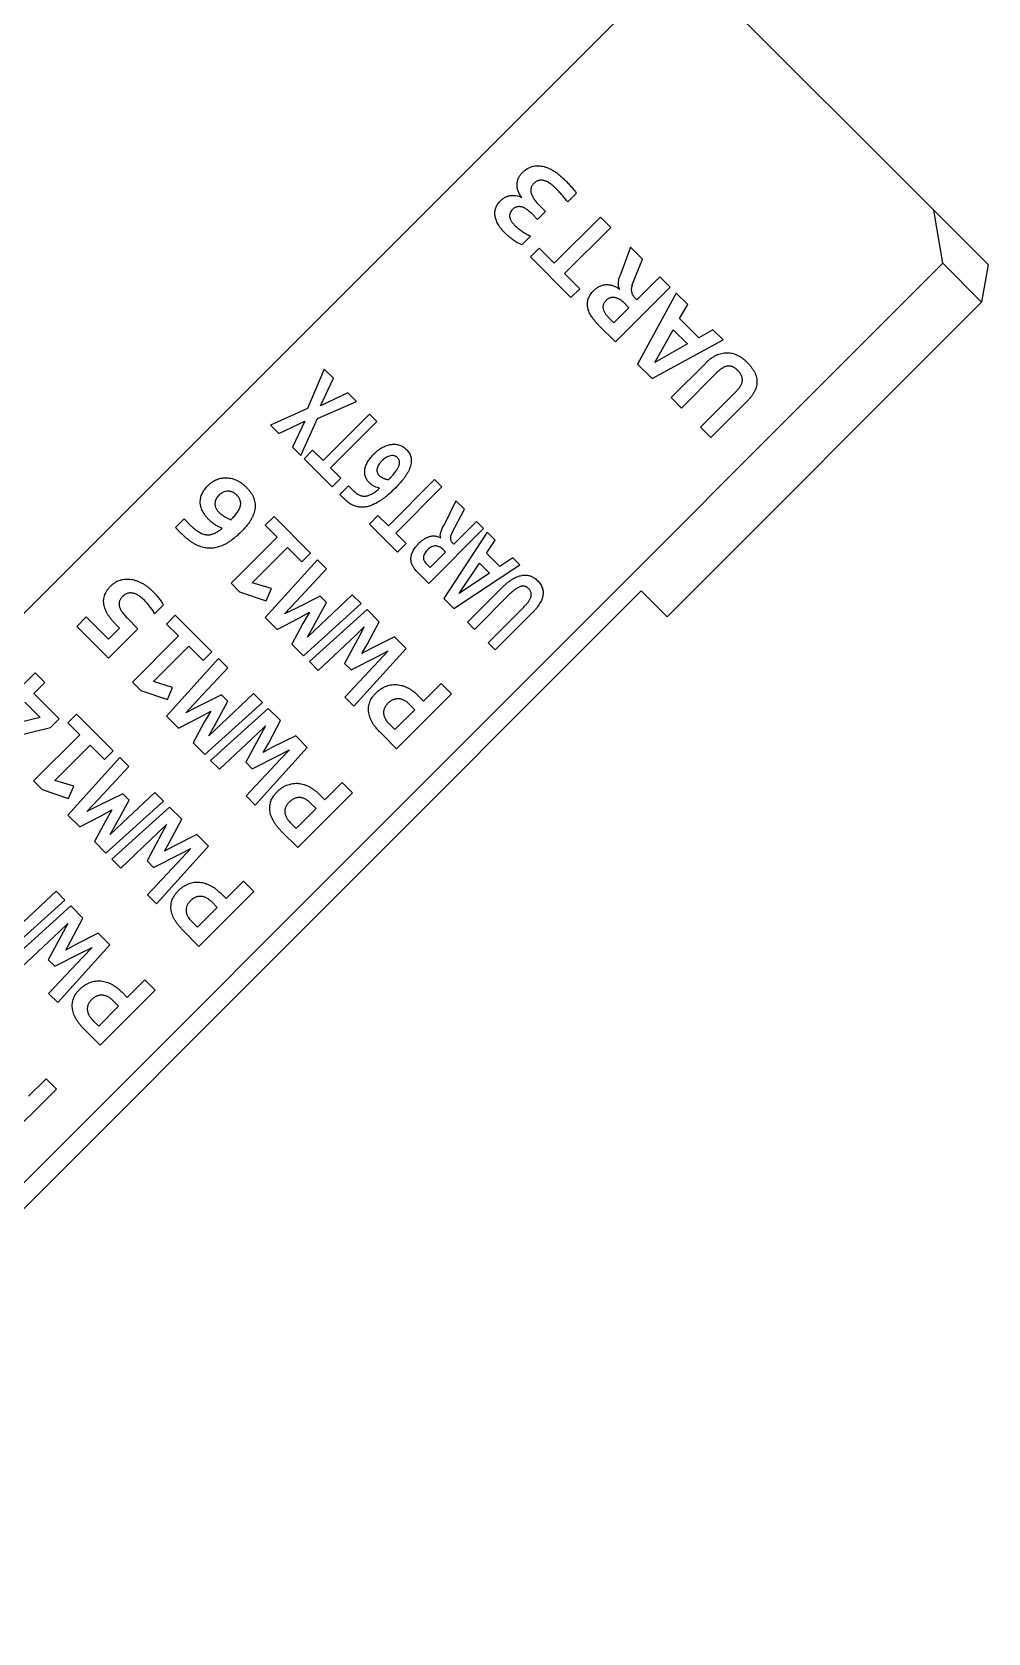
# Model space of a CAD drawing. Header units: millimetres. Extents: x 15 to 415, y 5 to 292.
# Drawn here: x 348.29 to 366.77, y 184.48 to 215.42 of the extents above; entities that cross this region are included whole.
import ezdxf

# ---------------------------------------------------------------- set-up
doc = ezdxf.new("R2010")
doc.units = ezdxf.units.MM

msp = doc.modelspace()

# ---------------------------------------------------------------- linework, layer by layer
at = {"color": 7, "linetype": 'Continuous', "lineweight": 25}
for p, q in [((330.135, 186.182), (360.4, 216.446)), ((361.424, 216.27), (365.724, 211.97)), ((358.649, 212.132), (358.818, 212.301)), ((358.065, 211.793), (358.219, 211.947)), ((358.219, 211.947), (358.099, 212.067)), ((365.9, 210.946), (365.724, 211.97)), ((365.724, 211.97), (366.774, 210.92)), ((357.953, 211.906), (358.065, 211.793)), ((359.28, 211.84), (358.388, 210.948)), ((358.588, 210.748), (359.479, 211.64)), ((359.479, 211.64), (359.28, 211.84)), ((357.758, 211.302), (357.927, 211.471)), ((358.096, 211.24), (357.927, 211.071)), ((357.927, 211.071), (358.711, 210.287)), ((358.388, 210.948), (358.096, 211.24)), ((359.86, 211.259), (359.667, 210.73)), ((360.094, 211.025), (359.86, 211.259)), ((359.896, 210.531), (360.094, 211.025)), ((365.9, 210.946), (335.635, 180.682)), ((358.88, 210.456), (358.588, 210.748)), ((366.65, 210.196), (365.9, 210.946)), ((366.774, 210.92), (366.65, 210.196)), ((358.711, 210.287), (358.88, 210.456)), ((359.572, 209.426), (360.632, 210.487)), ((360.432, 210.687), (359.987, 210.241)), ((360.632, 210.487), (360.432, 210.687)), ((359.833, 210.087), (359.541, 209.795)), ((359.75, 210.17), (359.833, 210.087)), ((359.987, 210.241), (359.948, 210.28)), ((360.748, 210.372), (360, 208.997)), ((360.568, 204.115), (366.65, 210.196)), ((360.968, 210.151), (360.748, 210.372)), ((360.812, 209.877), (360.968, 210.151)), ((359.541, 209.795), (359.451, 209.885)), ((361.181, 209.508), (360.812, 209.877)), ((359.257, 209.741), (359.572, 209.426)), ((360.279, 208.719), (361.655, 209.465)), ((360.33, 209.032), (360.689, 209.662)), ((360.689, 209.662), (360.964, 209.387)), ((361.457, 209.662), (361.181, 209.508)), ((361.655, 209.465), (361.457, 209.662)), ((360.964, 209.387), (360.33, 209.032)), ((353.941, 208.902), (353.617, 208.138)), ((354.117, 208.725), (353.941, 208.902)), ((360, 208.997), (360.279, 208.719)), ((361.316, 209.018), (360.648, 208.35)), ((353.869, 208.193), (354.117, 208.725)), ((360.847, 208.15), (361.525, 208.828)), ((353.81, 207.945), (354.566, 208.276)), ((354.399, 208.444), (353.869, 208.193)), ((354.566, 208.276), (354.399, 208.444)), ((360.648, 208.35), (360.847, 208.15)), ((361.902, 208.467), (361.216, 207.781)), ((361.416, 207.582), (362.118, 208.283)), ((353.617, 208.138), (352.903, 207.818)), ((353.491, 207.23), (353.81, 207.945)), ((354.813, 208.029), (353.919, 207.135)), ((354.955, 207.887), (354.813, 208.029)), ((352.903, 207.818), (353.066, 207.655)), ((353.066, 207.655), (353.564, 207.895)), ((353.564, 207.895), (353.328, 207.393)), ((354.061, 206.993), (354.955, 207.887)), ((361.216, 207.781), (361.416, 207.582)), ((353.328, 207.393), (353.491, 207.23)), ((353.717, 207.337), (353.551, 207.17)), ((353.919, 207.135), (353.717, 207.337)), ((353.551, 207.17), (354.096, 206.625)), ((354.263, 206.791), (354.061, 206.993)), ((354.096, 206.625), (354.263, 206.791)), ((356.075, 206.767), (355.181, 205.873)), ((356.217, 206.625), (356.075, 206.767)), ((354.41, 206.647), (354.242, 206.479)), ((354.242, 206.479), (354.326, 206.395)), ((354.508, 206.549), (354.41, 206.647)), ((355.012, 206.6), (354.991, 206.582)), ((355.323, 205.731), (356.217, 206.625)), ((352.971, 206.053), (352.802, 205.884)), ((353.678, 205.346), (352.971, 206.053)), ((354.979, 206.075), (354.813, 205.908)), ((355.181, 205.873), (354.979, 206.075)), ((356.487, 206.355), (356.25, 205.882)), ((356.413, 205.747), (356.65, 206.192)), ((356.65, 206.192), (356.487, 206.355)), ((351.234, 206.007), (351.064, 205.838)), ((351.064, 205.838), (351.184, 205.718)), ((351.371, 205.869), (351.234, 206.007)), ((351.966, 205.828), (351.945, 205.811)), ((352.802, 205.884), (353.032, 205.654)), ((354.813, 205.908), (355.358, 205.363)), ((355.961, 204.76), (357.022, 205.82)), ((357.093, 205.749), (356.25, 204.471)), ((356.883, 205.959), (356.444, 205.52)), ((357.022, 205.82), (356.883, 205.959)), ((357.246, 205.596), (357.093, 205.749)), ((353.032, 205.654), (352.141, 204.762)), ((352.549, 204.771), (353.232, 205.454)), ((353.232, 205.454), (353.509, 205.177)), ((355.525, 205.529), (355.323, 205.731)), ((355.358, 205.363), (355.525, 205.529)), ((356.444, 205.52), (356.418, 205.547)), ((357.078, 205.346), (357.246, 205.596)), ((353.808, 205.216), (352.802, 204.101)), ((353.509, 205.177), (353.678, 205.346)), ((353.984, 205.04), (353.808, 205.216)), ((355.989, 205.065), (355.928, 205.126)), ((356.288, 205.364), (355.989, 205.065)), ((356.232, 205.421), (356.288, 205.364)), ((356.548, 204.563), (356.945, 205.152)), ((356.945, 205.152), (357.138, 204.959)), ((357.334, 205.089), (357.078, 205.346)), ((357.586, 205.257), (357.334, 205.089)), ((357.723, 205.119), (357.586, 205.257)), ((353.403, 204.418), (353.984, 205.04)), ((355.746, 204.975), (355.961, 204.76)), ((356.444, 204.276), (357.723, 205.119)), ((357.138, 204.959), (356.548, 204.563)), ((360.068, 204.615), (341.966, 186.513)), ((352.141, 204.762), (352.304, 204.599)), ((352.304, 204.599), (352.817, 204.424)), ((352.919, 204.659), (352.549, 204.771)), ((352.817, 204.424), (352.919, 204.659)), ((353.862, 204.516), (353.376, 204.271)), ((354.484, 204.539), (353.859, 203.953)), ((353.987, 204.391), (353.862, 204.516)), ((354.654, 204.37), (354.484, 204.539)), ((357.381, 204.681), (356.71, 204.011)), ((356.849, 203.872), (357.532, 204.556)), ((360.068, 204.615), (360.568, 204.115)), ((350.662, 204.175), (350.831, 204.344)), ((353.171, 204.171), (353.403, 204.418)), ((353.376, 204.271), (353.171, 204.171)), ((353.447, 204.086), (353.656, 204.202)), ((353.656, 204.202), (353.528, 203.986)), ((353.539, 203.363), (354.654, 204.37)), ((354.769, 204.255), (353.655, 203.248)), ((353.727, 203.921), (353.987, 204.391)), ((355.004, 204.02), (354.769, 204.255)), ((356.25, 204.471), (356.444, 204.276)), ((357.799, 204.304), (357.108, 203.613)), ((349.34, 204.113), (349.155, 203.929)), ((349.155, 203.929), (349.77, 203.314)), ((349.77, 203.683), (349.34, 204.113)), ((349.985, 203.898), (349.77, 203.683)), ((349.908, 203.975), (349.985, 203.898)), ((350.339, 203.883), (350.13, 204.092)), ((351.061, 204.144), (350.892, 203.975)), ((350.892, 203.975), (351.123, 203.744)), ((351.769, 203.437), (351.061, 204.144)), ((352.802, 204.101), (353.031, 203.872)), ((353.031, 203.872), (353.447, 204.086)), ((353.528, 203.986), (353.314, 203.588)), ((353.859, 203.953), (353.618, 203.724)), ((353.618, 203.724), (353.727, 203.921)), ((354.544, 203.756), (354.712, 203.919)), ((354.712, 203.919), (354.622, 203.749)), ((354.77, 203.578), (355.004, 204.02)), ((356.71, 204.011), (356.849, 203.872)), ((357.247, 203.474), (357.95, 204.178)), ((349.77, 203.314), (350.339, 203.883)), ((351.123, 203.744), (350.231, 202.853)), ((353.314, 203.588), (353.539, 203.363)), ((353.824, 203.079), (354.544, 203.756)), ((354.622, 203.749), (354.333, 203.215)), ((354.67, 203.403), (354.77, 203.578)), ((355.298, 203.726), (354.851, 203.504)), ((355.522, 203.502), (355.298, 203.726)), ((357.108, 203.613), (357.247, 203.474)), ((350.64, 202.862), (351.323, 203.545)), ((351.899, 203.306), (350.892, 202.192)), ((351.323, 203.545), (351.599, 203.268)), ((351.599, 203.268), (351.769, 203.437)), ((352.075, 203.13), (351.899, 203.306)), ((354.459, 203.089), (354.968, 203.347)), ((354.515, 202.387), (355.522, 203.502)), ((354.851, 203.504), (354.67, 203.403)), ((354.968, 203.347), (355.179, 203.455)), ((355.179, 203.455), (354.999, 203.264)), ((348.353, 203.034), (348.138, 202.819)), ((348.54, 202.847), (348.353, 203.034)), ((351.494, 202.509), (352.075, 203.13)), ((353.655, 203.248), (353.824, 203.079)), ((354.333, 203.215), (354.459, 203.089)), ((354.999, 203.264), (354.339, 202.563)), ((348.325, 202.632), (348.54, 202.847)), ((350.231, 202.853), (350.395, 202.69)), ((350.395, 202.69), (350.908, 202.515)), ((351.01, 202.75), (350.64, 202.862)), ((350.908, 202.515), (351.01, 202.75)), ((356.199, 202.825), (355.861, 202.487)), ((356.399, 202.625), (356.199, 202.825)), ((348.153, 202.465), (348.451, 202.167)), ((348.814, 202.143), (348.325, 202.632)), ((351.262, 202.262), (351.494, 202.509)), ((351.467, 202.362), (351.262, 202.262)), ((351.953, 202.607), (351.467, 202.362)), ((351.63, 201.454), (352.745, 202.461)), ((352.86, 202.346), (351.745, 201.339)), ((351.818, 202.011), (352.078, 202.482)), ((352.575, 202.63), (351.95, 202.043)), ((352.078, 202.482), (351.953, 202.607)), ((352.745, 202.461), (352.575, 202.63)), ((353.094, 202.111), (352.86, 202.346)), ((354.339, 202.563), (354.515, 202.387)), ((355.338, 201.565), (356.399, 202.625)), ((355.581, 202.428), (355.691, 202.318)), ((355.861, 202.487), (355.758, 202.589)), ((348.451, 202.167), (347.668, 201.981)), ((348.65, 201.978), (348.814, 202.143)), ((349.152, 202.235), (348.983, 202.066)), ((348.983, 202.066), (349.214, 201.835)), ((349.859, 201.528), (349.152, 202.235)), ((350.892, 202.192), (351.122, 201.962)), ((351.122, 201.962), (351.538, 202.177)), ((351.618, 202.077), (351.405, 201.679)), ((351.538, 202.177), (351.747, 202.293)), ((351.747, 202.293), (351.618, 202.077)), ((351.95, 202.043), (351.709, 201.815)), ((352.861, 201.669), (353.094, 202.111)), ((355.307, 201.934), (355.203, 202.037)), ((355.691, 202.318), (355.307, 201.934)), ((347.559, 201.707), (348.65, 201.978)), ((349.214, 201.835), (348.322, 200.944)), ((351.709, 201.815), (351.818, 202.011)), ((351.915, 201.169), (352.635, 201.847)), ((352.713, 201.84), (352.424, 201.306)), ((352.635, 201.847), (352.803, 202.01)), ((352.803, 202.01), (352.713, 201.84)), ((353.389, 201.817), (352.942, 201.595)), ((353.613, 201.592), (353.389, 201.817)), ((355.026, 201.876), (355.338, 201.565)), ((348.731, 200.953), (349.414, 201.635)), ((349.414, 201.635), (349.69, 201.359)), ((349.69, 201.359), (349.859, 201.528)), ((351.405, 201.679), (351.63, 201.454)), ((352.55, 201.18), (353.059, 201.437)), ((352.606, 200.478), (353.613, 201.592)), ((352.761, 201.493), (352.861, 201.669)), ((352.942, 201.595), (352.761, 201.493)), ((353.059, 201.437), (353.27, 201.546)), ((353.27, 201.546), (353.09, 201.355)), ((349.99, 201.397), (348.983, 200.283)), ((349.585, 200.6), (350.166, 201.221)), ((350.166, 201.221), (349.99, 201.397)), ((351.745, 201.339), (351.915, 201.169)), ((352.424, 201.306), (352.55, 201.18)), ((353.09, 201.355), (352.43, 200.654)), ((348.322, 200.944), (348.485, 200.78)), ((349.101, 200.841), (348.731, 200.953)), ((348.999, 200.605), (349.101, 200.841)), ((354.29, 200.916), (353.951, 200.578)), ((354.489, 200.716), (354.29, 200.916)), ((348.485, 200.78), (348.999, 200.605)), ((349.353, 200.352), (349.585, 200.6)), ((350.044, 200.697), (349.558, 200.453)), ((349.721, 199.545), (350.835, 200.552)), ((349.909, 200.102), (350.169, 200.573)), ((350.666, 200.721), (350.041, 200.134)), ((350.169, 200.573), (350.044, 200.697)), ((350.835, 200.552), (350.666, 200.721)), ((352.43, 200.654), (352.606, 200.478)), ((353.429, 199.655), (354.489, 200.716)), ((353.672, 200.519), (353.782, 200.409)), ((353.951, 200.578), (353.849, 200.68)), ((348.983, 200.283), (349.213, 200.053)), ((349.213, 200.053), (349.629, 200.268)), ((349.558, 200.453), (349.353, 200.352)), ((349.629, 200.268), (349.837, 200.384)), ((349.837, 200.384), (349.709, 200.168)), ((350.951, 200.436), (349.836, 199.43)), ((351.185, 200.202), (350.951, 200.436)), ((350.951, 199.76), (351.185, 200.202)), ((353.782, 200.409), (353.398, 200.024)), ((349.709, 200.168), (349.496, 199.77)), ((350.041, 200.134), (349.8, 199.905)), ((349.8, 199.905), (349.909, 200.102)), ((350.006, 199.26), (350.726, 199.938)), ((350.804, 199.931), (350.515, 199.397)), ((350.726, 199.938), (350.894, 200.1)), ((350.894, 200.1), (350.804, 199.931)), ((351.479, 199.908), (351.033, 199.685)), ((351.704, 199.683), (351.479, 199.908)), ((353.117, 199.967), (353.429, 199.655)), ((353.398, 200.024), (353.294, 200.128)), ((349.496, 199.77), (349.721, 199.545)), ((350.697, 198.569), (351.704, 199.683)), ((350.852, 199.584), (350.951, 199.76)), ((351.033, 199.685), (350.852, 199.584)), ((351.149, 199.528), (351.361, 199.637)), ((351.361, 199.637), (351.18, 199.445)), ((349.836, 199.43), (350.006, 199.26)), ((350.515, 199.397), (350.64, 199.271)), ((351.18, 199.445), (350.521, 198.745)), ((350.64, 199.271), (351.149, 199.528)), ((352.38, 199.007), (352.042, 198.669)), ((352.58, 198.807), (352.38, 199.007)), ((347.812, 197.636), (348.926, 198.642)), ((348.757, 198.812), (348.132, 198.225)), ((348.926, 198.642), (348.757, 198.812)), ((350.521, 198.745), (350.697, 198.569)), ((351.519, 197.746), (352.58, 198.807)), ((352.042, 198.669), (351.94, 198.771)), ((349.042, 198.527), (347.927, 197.52)), ((349.276, 198.293), (349.042, 198.527)), ((351.873, 198.5), (351.489, 198.115)), ((351.763, 198.61), (351.873, 198.5)), ((348.096, 197.351), (348.816, 198.028)), ((348.895, 198.022), (348.606, 197.487)), ((348.816, 198.028), (348.985, 198.191)), ((348.985, 198.191), (348.895, 198.022)), ((349.042, 197.851), (349.276, 198.293)), ((351.208, 198.058), (351.519, 197.746)), ((351.489, 198.115), (351.385, 198.219)), ((348.788, 196.66), (349.795, 197.774)), ((348.943, 197.675), (349.042, 197.851)), ((349.123, 197.776), (348.943, 197.675)), ((349.57, 197.999), (349.123, 197.776)), ((349.24, 197.619), (349.452, 197.727)), ((349.452, 197.727), (349.271, 197.536)), ((349.795, 197.774), (349.57, 197.999)), ((348.606, 197.487), (348.731, 197.362)), ((349.271, 197.536), (348.612, 196.836)), ((348.731, 197.362), (349.24, 197.619)), ((350.471, 197.098), (350.133, 196.759)), ((350.671, 196.898), (350.471, 197.098)), ((348.612, 196.836), (348.788, 196.66)), ((349.61, 195.837), (350.671, 196.898)), ((350.133, 196.759), (350.031, 196.862)), ((349.964, 196.59), (349.58, 196.206)), ((349.854, 196.701), (349.964, 196.59)), ((349.58, 196.206), (349.476, 196.31)), ((349.299, 196.149), (349.61, 195.837)), ((347.701, 193.928), (348.762, 194.989)), ((348.562, 195.188), (348.224, 194.85)), ((348.762, 194.989), (348.562, 195.188))]:
    msp.add_line(p, q, dxfattribs=at)
for points, knots in [([(357.757, 212.221), (357.75, 212.231), (357.736, 212.25), (357.718, 212.281), (357.703, 212.312), (357.69, 212.344), (357.68, 212.375), (357.673, 212.406), (357.669, 212.438), (357.668, 212.469), (357.67, 212.5), (357.675, 212.53), (357.682, 212.56), (357.693, 212.589), (357.707, 212.617), (357.724, 212.644), (357.745, 212.671), (357.76, 212.687), (357.768, 212.696)], [0, 0, 0, 0, 0.070734, 0.139134, 0.205714, 0.269795, 0.332867, 0.39397, 0.453756, 0.513517, 0.572446, 0.631066, 0.68902, 0.748338, 0.808753, 0.870073, 0.933668, 1, 1, 1, 1]), ([(357.768, 212.696), (357.782, 212.708), (357.808, 212.733), (357.85, 212.764), (357.894, 212.79), (357.94, 212.81), (357.988, 212.824), (358.037, 212.831), (358.088, 212.832), (358.14, 212.827), (358.194, 212.816), (358.249, 212.797), (358.306, 212.772), (358.363, 212.741), (358.422, 212.703), (358.482, 212.657), (358.543, 212.605), (358.583, 212.566), (358.603, 212.546)], [0, 0, 0, 0, 0.057055, 0.111817, 0.164873, 0.216665, 0.267992, 0.319387, 0.37221, 0.42655, 0.483588, 0.543737, 0.607624, 0.675937, 0.748689, 0.826625, 0.910427, 1, 1, 1, 1]), ([(358.416, 212.395), (358.405, 212.406), (358.384, 212.427), (358.351, 212.455), (358.32, 212.48), (358.29, 212.5), (358.26, 212.518), (358.231, 212.531), (358.203, 212.542), (358.176, 212.548), (358.149, 212.552), (358.124, 212.552), (358.099, 212.549), (358.075, 212.542), (358.052, 212.533), (358.03, 212.52), (358.009, 212.504), (357.996, 212.492), (357.989, 212.486)], [0, 0, 0, 0, 0.09347, 0.180268, 0.260551, 0.334801, 0.404468, 0.468808, 0.529372, 0.585463, 0.638921, 0.690423, 0.740864, 0.790384, 0.840914, 0.891416, 0.944962, 1, 1, 1, 1]), ([(357.343, 212.147), (357.351, 212.155), (357.366, 212.17), (357.391, 212.19), (357.415, 212.208), (357.44, 212.222), (357.465, 212.235), (357.49, 212.245), (357.516, 212.252), (357.55, 212.258), (357.595, 212.26), (357.648, 212.256), (357.703, 212.242), (357.739, 212.228), (357.757, 212.221)], [0, 0, 0, 0, 0.07298, 0.142496, 0.208763, 0.272418, 0.334248, 0.394188, 0.452768, 0.510556, 0.626654, 0.745182, 0.868742, 1, 1, 1, 1]), ([(357.989, 212.486), (357.984, 212.48), (357.973, 212.468), (357.959, 212.449), (357.948, 212.428), (357.941, 212.407), (357.936, 212.384), (357.934, 212.36), (357.935, 212.335), (357.94, 212.309), (357.948, 212.283), (357.959, 212.254), (357.974, 212.226), (357.992, 212.196), (358.013, 212.165), (358.038, 212.133), (358.067, 212.1), (358.088, 212.078), (358.099, 212.067)], [0, 0, 0, 0, 0.04982, 0.098196, 0.146052, 0.193371, 0.240979, 0.289689, 0.340774, 0.394609, 0.451976, 0.513152, 0.58028, 0.651815, 0.729453, 0.812702, 0.903297, 1, 1, 1, 1]), ([(358.649, 212.132), (358.633, 212.152), (358.6, 212.195), (358.544, 212.26), (358.483, 212.328), (358.439, 212.373), (358.416, 212.395)], [0, 0, 0, 0, 0.220404, 0.465218, 0.727946, 1, 1, 1, 1]), ([(358.603, 212.546), (358.613, 212.537), (358.632, 212.517), (358.661, 212.487), (358.69, 212.455), (358.719, 212.423), (358.746, 212.391), (358.773, 212.36), (358.797, 212.33), (358.812, 212.31), (358.818, 212.301)], [0, 0, 0, 0, 0.123722, 0.253743, 0.385925, 0.51816, 0.647414, 0.774676, 0.892816, 1, 1, 1, 1]), ([(357.437, 211.53), (357.423, 211.544), (357.396, 211.572), (357.359, 211.616), (357.328, 211.658), (357.301, 211.701), (357.28, 211.743), (357.262, 211.784), (357.25, 211.825), (357.242, 211.865), (357.238, 211.904), (357.24, 211.943), (357.246, 211.98), (357.257, 212.016), (357.272, 212.052), (357.292, 212.085), (357.315, 212.118), (357.334, 212.137), (357.343, 212.147)], [0, 0, 0, 0, 0.08528, 0.165513, 0.240577, 0.311259, 0.378579, 0.441634, 0.502176, 0.559481, 0.614856, 0.669384, 0.72218, 0.775838, 0.829857, 0.885111, 0.941172, 1, 1, 1, 1]), ([(357.577, 211.982), (357.568, 211.971), (357.55, 211.952), (357.532, 211.917), (357.523, 211.881), (357.523, 211.85), (357.529, 211.825), (357.535, 211.805), (357.544, 211.786), (357.556, 211.765), (357.569, 211.745), (357.585, 211.723), (357.604, 211.702), (357.618, 211.687), (357.625, 211.68)], [0, 0, 0, 0, 0.118777, 0.227308, 0.331765, 0.437549, 0.493409, 0.552008, 0.614826, 0.680761, 0.75266, 0.829667, 0.911994, 1, 1, 1, 1]), ([(357.953, 211.906), (357.942, 211.916), (357.922, 211.936), (357.891, 211.963), (357.861, 211.985), (357.833, 212.003), (357.805, 212.017), (357.779, 212.028), (357.754, 212.036), (357.731, 212.04), (357.708, 212.042), (357.686, 212.04), (357.665, 212.036), (357.639, 212.026), (357.608, 212.01), (357.587, 211.991), (357.577, 211.982)], [0, 0, 0, 0, 0.102442, 0.196521, 0.281876, 0.358874, 0.429345, 0.494534, 0.553997, 0.609079, 0.661149, 0.711013, 0.758932, 0.807202, 0.902677, 1, 1, 1, 1]), ([(357.625, 211.68), (357.647, 211.659), (357.691, 211.618), (357.764, 211.565), (357.843, 211.516), (357.899, 211.486), (357.927, 211.471)], [0, 0, 0, 0, 0.244463, 0.488528, 0.738394, 1, 1, 1, 1]), ([(357.758, 211.302), (357.742, 211.31), (357.711, 211.325), (357.667, 211.35), (357.626, 211.376), (357.586, 211.402), (357.547, 211.431), (357.509, 211.462), (357.473, 211.495), (357.449, 211.518), (357.437, 211.53)], [0, 0, 0, 0, 0.134402, 0.260006, 0.38247, 0.504209, 0.625754, 0.747408, 0.872047, 1, 1, 1, 1]), ([(359.654, 210.445), (359.65, 210.453), (359.64, 210.469), (359.632, 210.498), (359.627, 210.528), (359.626, 210.561), (359.631, 210.598), (359.639, 210.638), (359.651, 210.683), (359.662, 210.714), (359.667, 210.73)], [0, 0, 0, 0, 0.094989, 0.193265, 0.297051, 0.4077, 0.530418, 0.670497, 0.82661, 1, 1, 1, 1]), ([(359.257, 209.741), (359.243, 209.756), (359.214, 209.784), (359.176, 209.829), (359.141, 209.873), (359.11, 209.917), (359.083, 209.96), (359.062, 210.004), (359.046, 210.047), (359.035, 210.09), (359.028, 210.133), (359.029, 210.176), (359.034, 210.218), (359.045, 210.26), (359.063, 210.302), (359.087, 210.343), (359.117, 210.385), (359.142, 210.41), (359.154, 210.423)], [0, 0, 0, 0, 0.0783916, 0.1530677, 0.2241615, 0.2919126, 0.356666, 0.4180817, 0.4764587, 0.5324392, 0.5871295, 0.6410257, 0.6944294, 0.7492315, 0.8060079, 0.866173, 0.9306048, 1, 1, 1, 1]), ([(359.154, 210.423), (359.164, 210.432), (359.183, 210.45), (359.213, 210.473), (359.243, 210.492), (359.275, 210.508), (359.306, 210.52), (359.339, 210.528), (359.371, 210.533), (359.404, 210.535), (359.436, 210.533), (359.469, 210.529), (359.501, 210.521), (359.533, 210.511), (359.565, 210.498), (359.595, 210.482), (359.625, 210.465), (359.645, 210.452), (359.654, 210.445)], [0, 0, 0, 0, 0.072212, 0.140589, 0.205804, 0.268984, 0.330531, 0.390497, 0.449571, 0.508929, 0.567872, 0.626824, 0.68722, 0.748167, 0.809784, 0.872183, 0.9353, 1, 1, 1, 1]), ([(359.896, 210.531), (359.892, 210.519), (359.884, 210.497), (359.878, 210.462), (359.877, 210.429), (359.88, 210.396), (359.89, 210.365), (359.904, 210.334), (359.924, 210.306), (359.939, 210.289), (359.948, 210.28)], [0, 0, 0, 0, 0.1349, 0.262137, 0.383818, 0.503744, 0.622524, 0.74318, 0.868831, 1, 1, 1, 1]), ([(359.391, 210.23), (359.385, 210.223), (359.374, 210.211), (359.359, 210.192), (359.347, 210.172), (359.338, 210.152), (359.332, 210.132), (359.33, 210.111), (359.33, 210.09), (359.332, 210.069), (359.338, 210.048), (359.346, 210.026), (359.357, 210.004), (359.371, 209.981), (359.387, 209.957), (359.406, 209.934), (359.427, 209.909), (359.443, 209.893), (359.451, 209.885)], [0, 0, 0, 0, 0.064499, 0.125303, 0.182278, 0.236769, 0.288747, 0.340141, 0.39171, 0.444294, 0.498989, 0.556679, 0.618631, 0.685063, 0.755912, 0.83186, 0.913486, 1, 1, 1, 1]), ([(359.75, 210.17), (359.735, 210.185), (359.705, 210.213), (359.664, 210.242), (359.631, 210.26), (359.607, 210.271), (359.584, 210.279), (359.56, 210.285), (359.537, 210.287), (359.515, 210.288), (359.492, 210.285), (359.47, 210.28), (359.449, 210.271), (359.429, 210.261), (359.409, 210.246), (359.397, 210.235), (359.391, 210.23)], [0, 0, 0, 0, 0.156064, 0.299163, 0.366345, 0.429312, 0.490115, 0.548549, 0.605258, 0.659774, 0.714667, 0.768975, 0.824273, 0.880648, 0.938568, 1, 1, 1, 1]), ([(361.316, 209.018), (361.332, 209.034), (361.365, 209.066), (361.416, 209.107), (361.468, 209.141), (361.519, 209.169), (361.571, 209.191), (361.623, 209.207), (361.674, 209.216), (361.725, 209.22), (361.776, 209.217), (361.827, 209.208), (361.877, 209.194), (361.926, 209.173), (361.975, 209.147), (362.023, 209.115), (362.07, 209.078), (362.099, 209.05), (362.114, 209.035)], [0, 0, 0, 0, 0.0762454, 0.14802, 0.2162211, 0.2805142, 0.3421787, 0.400999, 0.4581934, 0.5143103, 0.5701168, 0.6258721, 0.6830506, 0.7420119, 0.8028701, 0.8657978, 0.9312204, 1, 1, 1, 1]), ([(361.938, 208.874), (361.93, 208.881), (361.915, 208.896), (361.891, 208.915), (361.867, 208.932), (361.844, 208.944), (361.82, 208.953), (361.796, 208.959), (361.771, 208.961), (361.746, 208.96), (361.721, 208.956), (361.694, 208.948), (361.668, 208.937), (361.641, 208.922), (361.613, 208.904), (361.584, 208.882), (361.554, 208.857), (361.535, 208.838), (361.525, 208.828)], [0, 0, 0, 0, 0.069354, 0.133408, 0.192505, 0.24732, 0.299894, 0.35073, 0.401993, 0.453572, 0.50735, 0.563071, 0.623362, 0.686915, 0.755736, 0.830666, 0.912262, 1, 1, 1, 1]), ([(361.902, 208.467), (361.911, 208.476), (361.927, 208.492), (361.949, 208.519), (361.97, 208.544), (361.987, 208.57), (362.001, 208.595), (362.013, 208.62), (362.02, 208.646), (362.025, 208.672), (362.026, 208.697), (362.024, 208.723), (362.019, 208.748), (362.011, 208.773), (361.998, 208.798), (361.982, 208.823), (361.962, 208.849), (361.946, 208.865), (361.938, 208.874)], [0, 0, 0, 0, 0.0772863, 0.1504545, 0.2195196, 0.2842461, 0.3457498, 0.4047565, 0.4612988, 0.5167936, 0.5714934, 0.6247584, 0.6790419, 0.7339462, 0.7928733, 0.8557731, 0.9248382, 1, 1, 1, 1]), ([(362.114, 209.035), (362.13, 209.019), (362.161, 208.987), (362.202, 208.936), (362.236, 208.886), (362.263, 208.837), (362.284, 208.787), (362.298, 208.739), (362.305, 208.69), (362.308, 208.643), (362.303, 208.596), (362.292, 208.549), (362.276, 208.504), (362.254, 208.458), (362.227, 208.413), (362.195, 208.369), (362.159, 208.325), (362.131, 208.297), (362.118, 208.283)], [0, 0, 0, 0, 0.080118, 0.154715, 0.224303, 0.28938, 0.350611, 0.40875, 0.464647, 0.519358, 0.573182, 0.628061, 0.683715, 0.741934, 0.802194, 0.865043, 0.930891, 1, 1, 1, 1]), ([(354.905, 207.265), (354.919, 207.278), (354.945, 207.303), (354.986, 207.337), (355.028, 207.366), (355.07, 207.39), (355.113, 207.411), (355.155, 207.428), (355.197, 207.439), (355.239, 207.447), (355.28, 207.45), (355.32, 207.449), (355.359, 207.443), (355.397, 207.433), (355.433, 207.419), (355.468, 207.4), (355.501, 207.377), (355.52, 207.359), (355.53, 207.349)], [0, 0, 0, 0, 0.078675, 0.153851, 0.226431, 0.295825, 0.362808, 0.427174, 0.488749, 0.548432, 0.606254, 0.6629, 0.718767, 0.774122, 0.829426, 0.885294, 0.941527, 1, 1, 1, 1]), ([(355.53, 207.349), (355.541, 207.338), (355.56, 207.317), (355.585, 207.282), (355.603, 207.245), (355.616, 207.206), (355.623, 207.166), (355.625, 207.124), (355.621, 207.08), (355.612, 207.034), (355.596, 206.987), (355.575, 206.937), (355.547, 206.887), (355.514, 206.835), (355.475, 206.781), (355.429, 206.725), (355.379, 206.667), (355.341, 206.629), (355.322, 206.61)], [0, 0, 0, 0, 0.051462, 0.100833, 0.148312, 0.195492, 0.242848, 0.291513, 0.342558, 0.396474, 0.45408, 0.515785, 0.582544, 0.654243, 0.731868, 0.815296, 0.904369, 1, 1, 1, 1]), ([(354.82, 206.699), (354.81, 206.709), (354.792, 206.729), (354.769, 206.76), (354.75, 206.793), (354.737, 206.826), (354.728, 206.86), (354.723, 206.895), (354.722, 206.931), (354.726, 206.967), (354.734, 207.003), (354.747, 207.04), (354.763, 207.077), (354.784, 207.114), (354.808, 207.152), (354.837, 207.19), (354.869, 207.228), (354.893, 207.253), (354.905, 207.265)], [0, 0, 0, 0, 0.063583, 0.123557, 0.180728, 0.235998, 0.290551, 0.344505, 0.39907, 0.454315, 0.512119, 0.571267, 0.633743, 0.699347, 0.768628, 0.841739, 0.918623, 1, 1, 1, 1]), ([(355.057, 207.131), (355.046, 207.118), (355.023, 207.095), (354.996, 207.057), (354.975, 207.019), (354.962, 206.982), (354.958, 206.945), (354.962, 206.914), (354.971, 206.891), (354.98, 206.875), (354.991, 206.858), (355.001, 206.848), (355.006, 206.843)], [0, 0, 0, 0, 0.153715, 0.295524, 0.425617, 0.5436, 0.653522, 0.762551, 0.818331, 0.875383, 0.936034, 1, 1, 1, 1]), ([(355.356, 207.191), (355.351, 207.196), (355.342, 207.204), (355.327, 207.214), (355.311, 207.222), (355.288, 207.229), (355.257, 207.234), (355.218, 207.228), (355.178, 207.216), (355.137, 207.195), (355.096, 207.167), (355.071, 207.143), (355.057, 207.131)], [0, 0, 0, 0, 0.055335, 0.108532, 0.160636, 0.213652, 0.32115, 0.435525, 0.558678, 0.694013, 0.841015, 1, 1, 1, 1]), ([(355.185, 206.766), (355.198, 206.779), (355.223, 206.805), (355.258, 206.842), (355.288, 206.878), (355.315, 206.911), (355.337, 206.943), (355.357, 206.972), (355.372, 207), (355.384, 207.027), (355.392, 207.052), (355.397, 207.076), (355.398, 207.099), (355.396, 207.12), (355.39, 207.14), (355.382, 207.158), (355.37, 207.176), (355.361, 207.186), (355.356, 207.191)], [0, 0, 0, 0, 0.109897, 0.210485, 0.302577, 0.386191, 0.462309, 0.531571, 0.595173, 0.652036, 0.704184, 0.751574, 0.7957, 0.836721, 0.876616, 0.916691, 0.957033, 1, 1, 1, 1]), ([(351.696, 206.654), (351.709, 206.666), (351.735, 206.691), (351.778, 206.723), (351.823, 206.749), (351.869, 206.77), (351.916, 206.786), (351.964, 206.796), (352.013, 206.801), (352.061, 206.801), (352.11, 206.796), (352.159, 206.786), (352.208, 206.77), (352.256, 206.75), (352.304, 206.725), (352.349, 206.694), (352.394, 206.659), (352.422, 206.632), (352.436, 206.618)], [0, 0, 0, 0, 0.0662159, 0.1301277, 0.1917169, 0.2524478, 0.3123316, 0.3711029, 0.4294417, 0.4877532, 0.5466662, 0.6064497, 0.6674311, 0.730429, 0.7952612, 0.8610732, 0.9293315, 1, 1, 1, 1]), ([(355.012, 206.6), (354.995, 206.604), (354.961, 206.612), (354.91, 206.633), (354.862, 206.661), (354.834, 206.687), (354.82, 206.699)], [0, 0, 0, 0, 0.235952, 0.483683, 0.739775, 1, 1, 1, 1]), ([(355.006, 206.843), (355.012, 206.837), (355.024, 206.826), (355.046, 206.811), (355.068, 206.8), (355.092, 206.789), (355.116, 206.781), (355.139, 206.774), (355.163, 206.769), (355.178, 206.767), (355.185, 206.766)], [0, 0, 0, 0, 0.12858, 0.25741, 0.386194, 0.514534, 0.641546, 0.767829, 0.888811, 1, 1, 1, 1]), ([(351.713, 205.989), (351.7, 206.003), (351.673, 206.03), (351.639, 206.073), (351.61, 206.116), (351.586, 206.159), (351.568, 206.202), (351.554, 206.245), (351.546, 206.288), (351.542, 206.331), (351.545, 206.373), (351.552, 206.415), (351.564, 206.457), (351.581, 206.497), (351.603, 206.538), (351.629, 206.578), (351.66, 206.616), (351.684, 206.641), (351.696, 206.654)], [0, 0, 0, 0, 0.076674, 0.149221, 0.217243, 0.282058, 0.343969, 0.403096, 0.460147, 0.516383, 0.571907, 0.628114, 0.684263, 0.742517, 0.802908, 0.865568, 0.930938, 1, 1, 1, 1]), ([(351.905, 206.464), (351.894, 206.452), (351.872, 206.428), (351.848, 206.389), (351.831, 206.348), (351.827, 206.312), (351.827, 206.284), (351.831, 206.262), (351.837, 206.24), (351.846, 206.218), (351.857, 206.196), (351.872, 206.174), (351.889, 206.151), (351.903, 206.137), (351.91, 206.13)], [0, 0, 0, 0, 0.129115, 0.250398, 0.364562, 0.475657, 0.531981, 0.589066, 0.647979, 0.710465, 0.776098, 0.845568, 0.920346, 1, 1, 1, 1]), ([(352.25, 206.467), (352.243, 206.473), (352.231, 206.485), (352.21, 206.501), (352.189, 206.514), (352.167, 206.525), (352.145, 206.533), (352.122, 206.539), (352.1, 206.542), (352.07, 206.543), (352.031, 206.538), (351.994, 206.525), (351.966, 206.511), (351.945, 206.497), (351.924, 206.482), (351.912, 206.47), (351.905, 206.464)], [0, 0, 0, 0, 0.069281, 0.135588, 0.20042, 0.262498, 0.324073, 0.382991, 0.441882, 0.500144, 0.616895, 0.737999, 0.800631, 0.864412, 0.930719, 1, 1, 1, 1]), ([(352.141, 205.992), (352.153, 206.005), (352.178, 206.03), (352.211, 206.068), (352.24, 206.103), (352.265, 206.138), (352.285, 206.171), (352.301, 206.202), (352.313, 206.233), (352.321, 206.263), (352.326, 206.292), (352.326, 206.319), (352.322, 206.346), (352.314, 206.372), (352.303, 206.396), (352.289, 206.421), (352.271, 206.445), (352.257, 206.459), (352.25, 206.467)], [0, 0, 0, 0, 0.098461, 0.189122, 0.271503, 0.347197, 0.416453, 0.48007, 0.539484, 0.594545, 0.646519, 0.696242, 0.743813, 0.791687, 0.840637, 0.89121, 0.944304, 1, 1, 1, 1]), ([(352.436, 206.618), (352.451, 206.603), (352.479, 206.573), (352.516, 206.525), (352.547, 206.477), (352.571, 206.427), (352.589, 206.376), (352.6, 206.324), (352.606, 206.272), (352.604, 206.218), (352.595, 206.164), (352.58, 206.109), (352.558, 206.053), (352.529, 205.997), (352.493, 205.94), (352.45, 205.882), (352.4, 205.823), (352.363, 205.785), (352.344, 205.765)], [0, 0, 0, 0, 0.064883, 0.126369, 0.184727, 0.240857, 0.295434, 0.349088, 0.402528, 0.456727, 0.512263, 0.57018, 0.631356, 0.695817, 0.764516, 0.837811, 0.916431, 1, 1, 1, 1]), ([(355.322, 206.61), (355.293, 206.582), (355.237, 206.527), (355.164, 206.463), (355.106, 206.416), (355.063, 206.384), (355.02, 206.355), (354.978, 206.328), (354.936, 206.305), (354.894, 206.285), (354.852, 206.267), (354.81, 206.253), (354.769, 206.242), (354.727, 206.235), (354.686, 206.233), (354.645, 206.233), (354.605, 206.238), (354.564, 206.247), (354.524, 206.26), (354.483, 206.278), (354.443, 206.299), (354.404, 206.327), (354.364, 206.358), (354.339, 206.382), (354.326, 206.395)], [0, 0, 0, 0, 0.104207, 0.20333, 0.250739, 0.296596, 0.340963, 0.383911, 0.425314, 0.465296, 0.504263, 0.542087, 0.579077, 0.615137, 0.650403, 0.68538, 0.72062, 0.756015, 0.792531, 0.829974, 0.869048, 0.910143, 0.953739, 1, 1, 1, 1]), ([(354.508, 206.549), (354.518, 206.539), (354.537, 206.521), (354.567, 206.497), (354.597, 206.478), (354.627, 206.464), (354.657, 206.454), (354.687, 206.449), (354.717, 206.446), (354.746, 206.448), (354.776, 206.453), (354.806, 206.463), (354.837, 206.475), (354.867, 206.491), (354.897, 206.51), (354.929, 206.531), (354.96, 206.556), (354.981, 206.573), (354.991, 206.582)], [0, 0, 0, 0, 0.074767, 0.143839, 0.20779, 0.267344, 0.323945, 0.378572, 0.432411, 0.486194, 0.541172, 0.59779, 0.656968, 0.719063, 0.784356, 0.852774, 0.924374, 1, 1, 1, 1]), ([(351.91, 206.13), (351.919, 206.122), (351.936, 206.105), (351.965, 206.083), (351.995, 206.063), (352.025, 206.044), (352.055, 206.028), (352.084, 206.013), (352.113, 206.001), (352.132, 205.995), (352.141, 205.992)], [0, 0, 0, 0, 0.134176, 0.269245, 0.401956, 0.533264, 0.658932, 0.780587, 0.89462, 1, 1, 1, 1]), ([(352.344, 205.765), (352.315, 205.737), (352.259, 205.683), (352.184, 205.621), (352.124, 205.577), (352.078, 205.548), (352.033, 205.521), (351.988, 205.498), (351.942, 205.479), (351.895, 205.464), (351.848, 205.451), (351.8, 205.443), (351.752, 205.439), (351.704, 205.439), (351.654, 205.445), (351.605, 205.454), (351.554, 205.469), (351.504, 205.489), (351.452, 205.513), (351.4, 205.543), (351.346, 205.578), (351.293, 205.619), (351.238, 205.666), (351.202, 205.701), (351.184, 205.718)], [0, 0, 0, 0, 0.089838, 0.175716, 0.216967, 0.256805, 0.295828, 0.333663, 0.37077, 0.407307, 0.443358, 0.47929, 0.515013, 0.551144, 0.587843, 0.625376, 0.664317, 0.704639, 0.747125, 0.791739, 0.839015, 0.889277, 0.943074, 1, 1, 1, 1]), ([(351.371, 205.869), (351.385, 205.856), (351.412, 205.83), (351.453, 205.796), (351.493, 205.767), (351.531, 205.744), (351.569, 205.726), (351.606, 205.712), (351.642, 205.704), (351.677, 205.7), (351.712, 205.7), (351.747, 205.704), (351.78, 205.713), (351.814, 205.726), (351.847, 205.743), (351.88, 205.762), (351.912, 205.785), (351.934, 205.802), (351.945, 205.811)], [0, 0, 0, 0, 0.088969, 0.170426, 0.245237, 0.313855, 0.37686, 0.436649, 0.492934, 0.547353, 0.600313, 0.65295, 0.706109, 0.76034, 0.81675, 0.875278, 0.936074, 1, 1, 1, 1]), ([(351.966, 205.828), (351.945, 205.837), (351.9, 205.854), (351.848, 205.884), (351.804, 205.911), (351.773, 205.935), (351.742, 205.96), (351.723, 205.979), (351.713, 205.989)], [0, 0, 0, 0, 0.2251867, 0.4717193, 0.600685, 0.7314129, 0.8648475, 1, 1, 1, 1]), ([(356.196, 205.638), (356.193, 205.645), (356.187, 205.658), (356.184, 205.68), (356.185, 205.706), (356.19, 205.734), (356.199, 205.765), (356.212, 205.801), (356.23, 205.84), (356.243, 205.867), (356.25, 205.882)], [0, 0, 0, 0, 0.07943, 0.166531, 0.262976, 0.37315, 0.499405, 0.64686, 0.812036, 1, 1, 1, 1]), ([(356.413, 205.747), (356.408, 205.737), (356.398, 205.718), (356.388, 205.688), (356.381, 205.66), (356.38, 205.634), (356.382, 205.609), (356.39, 205.586), (356.401, 205.564), (356.412, 205.553), (356.418, 205.547)], [0, 0, 0, 0, 0.157996, 0.30133, 0.432066, 0.554445, 0.668537, 0.77815, 0.886494, 1, 1, 1, 1]), ([(355.746, 204.975), (355.737, 204.985), (355.718, 205.004), (355.692, 205.036), (355.67, 205.067), (355.651, 205.099), (355.635, 205.132), (355.624, 205.166), (355.618, 205.2), (355.616, 205.235), (355.618, 205.27), (355.625, 205.306), (355.637, 205.343), (355.653, 205.38), (355.674, 205.419), (355.702, 205.457), (355.734, 205.497), (355.759, 205.522), (355.771, 205.535)], [0, 0, 0, 0, 0.06535, 0.127302, 0.18714, 0.244757, 0.300921, 0.355338, 0.40881, 0.462177, 0.517032, 0.57357, 0.63294, 0.695642, 0.763003, 0.835746, 0.914627, 1, 1, 1, 1]), ([(355.771, 205.535), (355.781, 205.545), (355.8, 205.563), (355.829, 205.588), (355.858, 205.609), (355.887, 205.627), (355.915, 205.643), (355.943, 205.655), (355.971, 205.665), (355.998, 205.673), (356.025, 205.677), (356.052, 205.679), (356.078, 205.678), (356.111, 205.674), (356.152, 205.663), (356.181, 205.647), (356.196, 205.638)], [0, 0, 0, 0, 0.084683, 0.165292, 0.240782, 0.312839, 0.380937, 0.446095, 0.508031, 0.567831, 0.625376, 0.680859, 0.735684, 0.788918, 0.894279, 1, 1, 1, 1]), ([(356.232, 205.421), (356.221, 205.43), (356.201, 205.45), (356.165, 205.47), (356.128, 205.483), (356.089, 205.486), (356.05, 205.481), (356.011, 205.466), (355.972, 205.442), (355.948, 205.421), (355.936, 205.409)], [0, 0, 0, 0, 0.1302597, 0.2510991, 0.365439, 0.4778037, 0.5936683, 0.7166817, 0.8515269, 1, 1, 1, 1]), ([(355.936, 205.409), (355.925, 205.397), (355.903, 205.374), (355.878, 205.336), (355.862, 205.299), (355.857, 205.263), (355.862, 205.228), (355.876, 205.193), (355.898, 205.158), (355.918, 205.137), (355.928, 205.126)], [0, 0, 0, 0, 0.157241, 0.292206, 0.411508, 0.518998, 0.624207, 0.736823, 0.860395, 1, 1, 1, 1]), ([(349.813, 204.71), (349.828, 204.723), (349.856, 204.75), (349.902, 204.782), (349.95, 204.808), (350.001, 204.827), (350.052, 204.839), (350.105, 204.845), (350.158, 204.845), (350.213, 204.839), (350.267, 204.827), (350.322, 204.81), (350.377, 204.787), (350.432, 204.758), (350.486, 204.724), (350.54, 204.686), (350.592, 204.643), (350.625, 204.611), (350.642, 204.594)], [0, 0, 0, 0, 0.062749, 0.122655, 0.180631, 0.237528, 0.294123, 0.350071, 0.406931, 0.464914, 0.524395, 0.585634, 0.648661, 0.714761, 0.782853, 0.852942, 0.925351, 1, 1, 1, 1]), ([(357.381, 204.681), (357.397, 204.697), (357.429, 204.729), (357.479, 204.771), (357.528, 204.809), (357.576, 204.84), (357.623, 204.867), (357.67, 204.888), (357.715, 204.904), (357.759, 204.915), (357.801, 204.92), (357.843, 204.921), (357.884, 204.916), (357.923, 204.906), (357.961, 204.891), (357.997, 204.871), (358.031, 204.847), (358.052, 204.827), (358.062, 204.818)], [0, 0, 0, 0, 0.088689, 0.172389, 0.250451, 0.324184, 0.393257, 0.458165, 0.519007, 0.57655, 0.631404, 0.684266, 0.735993, 0.787274, 0.838864, 0.890984, 0.944286, 1, 1, 1, 1]), ([(358.062, 204.818), (358.073, 204.806), (358.095, 204.783), (358.122, 204.746), (358.143, 204.709), (358.159, 204.67), (358.169, 204.631), (358.173, 204.592), (358.173, 204.552), (358.166, 204.512), (358.155, 204.471), (358.139, 204.43), (358.118, 204.389), (358.093, 204.347), (358.063, 204.305), (358.029, 204.263), (357.991, 204.22), (357.964, 204.192), (357.95, 204.178)], [0, 0, 0, 0, 0.065798, 0.127155, 0.184917, 0.240315, 0.293911, 0.34688, 0.400179, 0.455054, 0.511658, 0.5705, 0.632993, 0.699204, 0.768638, 0.842178, 0.919093, 1, 1, 1, 1]), ([(349.908, 203.975), (349.895, 203.989), (349.868, 204.016), (349.831, 204.059), (349.797, 204.102), (349.765, 204.146), (349.737, 204.191), (349.715, 204.237), (349.697, 204.283), (349.684, 204.33), (349.676, 204.377), (349.675, 204.424), (349.679, 204.472), (349.69, 204.52), (349.709, 204.569), (349.735, 204.617), (349.771, 204.665), (349.799, 204.694), (349.813, 204.71)], [0, 0, 0, 0, 0.0679833, 0.1348876, 0.200084, 0.2645457, 0.3269731, 0.3876347, 0.4456177, 0.5028822, 0.5590301, 0.6150684, 0.6713487, 0.7293665, 0.7898412, 0.8547492, 0.9243081, 1, 1, 1, 1]), ([(350.044, 204.51), (350.037, 204.503), (350.024, 204.489), (350.008, 204.468), (349.995, 204.445), (349.985, 204.422), (349.978, 204.398), (349.974, 204.374), (349.975, 204.35), (349.978, 204.325), (349.984, 204.299), (349.995, 204.272), (350.008, 204.244), (350.026, 204.216), (350.046, 204.186), (350.071, 204.155), (350.099, 204.124), (350.119, 204.103), (350.13, 204.092)], [0, 0, 0, 0, 0.05938, 0.115039, 0.16853, 0.219585, 0.269267, 0.318674, 0.369004, 0.42023, 0.474682, 0.532781, 0.59634, 0.664547, 0.739694, 0.819761, 0.90647, 1, 1, 1, 1]), ([(350.464, 204.434), (350.454, 204.443), (350.435, 204.462), (350.405, 204.488), (350.376, 204.51), (350.347, 204.529), (350.318, 204.545), (350.29, 204.558), (350.262, 204.567), (350.234, 204.573), (350.207, 204.576), (350.181, 204.576), (350.156, 204.573), (350.132, 204.567), (350.108, 204.557), (350.086, 204.544), (350.064, 204.529), (350.05, 204.516), (350.044, 204.51)], [0, 0, 0, 0, 0.086002, 0.167292, 0.244133, 0.316, 0.383569, 0.447826, 0.508338, 0.566982, 0.623113, 0.67693, 0.729222, 0.781676, 0.833772, 0.887113, 0.942144, 1, 1, 1, 1]), ([(350.642, 204.594), (350.65, 204.586), (350.668, 204.567), (350.693, 204.538), (350.719, 204.507), (350.744, 204.474), (350.769, 204.441), (350.792, 204.408), (350.812, 204.376), (350.825, 204.354), (350.831, 204.344)], [0, 0, 0, 0, 0.116654, 0.242199, 0.371233, 0.502879, 0.633895, 0.763497, 0.886347, 1, 1, 1, 1]), ([(357.892, 204.658), (357.887, 204.663), (357.876, 204.673), (357.858, 204.686), (357.84, 204.696), (357.822, 204.704), (357.803, 204.708), (357.783, 204.709), (357.763, 204.707), (357.741, 204.702), (357.719, 204.694), (357.695, 204.684), (357.671, 204.67), (357.645, 204.654), (357.619, 204.634), (357.591, 204.611), (357.562, 204.585), (357.542, 204.566), (357.532, 204.556)], [0, 0, 0, 0, 0.055398, 0.106564, 0.154052, 0.19966, 0.244385, 0.291018, 0.339498, 0.391115, 0.446716, 0.507645, 0.573424, 0.644853, 0.72267, 0.807354, 0.899723, 1, 1, 1, 1]), ([(357.799, 204.304), (357.808, 204.313), (357.825, 204.33), (357.848, 204.356), (357.869, 204.381), (357.888, 204.405), (357.904, 204.429), (357.917, 204.452), (357.928, 204.475), (357.936, 204.498), (357.941, 204.52), (357.943, 204.542), (357.942, 204.562), (357.939, 204.582), (357.932, 204.602), (357.922, 204.621), (357.909, 204.64), (357.898, 204.652), (357.892, 204.658)], [0, 0, 0, 0, 0.088783, 0.172719, 0.251897, 0.32571, 0.395186, 0.459992, 0.521367, 0.579078, 0.633796, 0.685785, 0.735217, 0.783563, 0.833186, 0.884915, 0.93991, 1, 1, 1, 1]), ([(350.662, 204.175), (350.656, 204.185), (350.645, 204.206), (350.624, 204.238), (350.602, 204.27), (350.57, 204.315), (350.525, 204.371), (350.484, 204.413), (350.464, 204.434)], [0, 0, 0, 0, 0.107992, 0.221014, 0.341752, 0.469125, 0.732576, 1, 1, 1, 1]), ([(354.939, 202.641), (354.953, 202.655), (354.98, 202.681), (355.025, 202.715), (355.071, 202.744), (355.12, 202.768), (355.169, 202.786), (355.22, 202.799), (355.272, 202.806), (355.325, 202.807), (355.378, 202.803), (355.432, 202.791), (355.487, 202.774), (355.542, 202.75), (355.597, 202.72), (355.651, 202.683), (355.706, 202.64), (355.741, 202.606), (355.758, 202.589)], [0, 0, 0, 0, 0.062253, 0.122433, 0.181011, 0.23898, 0.29612, 0.351904, 0.408033, 0.464707, 0.522375, 0.581538, 0.642904, 0.707111, 0.774258, 0.845082, 0.920196, 1, 1, 1, 1]), ([(355.026, 201.876), (355.01, 201.893), (354.978, 201.926), (354.935, 201.978), (354.897, 202.029), (354.866, 202.08), (354.84, 202.131), (354.82, 202.181), (354.806, 202.231), (354.797, 202.28), (354.794, 202.328), (354.798, 202.376), (354.807, 202.423), (354.822, 202.469), (354.842, 202.515), (354.869, 202.559), (354.901, 202.602), (354.926, 202.628), (354.939, 202.641)], [0, 0, 0, 0, 0.081242, 0.157686, 0.230063, 0.29839, 0.36339, 0.425176, 0.483976, 0.540573, 0.595881, 0.650418, 0.704951, 0.76004, 0.816477, 0.875, 0.93583, 1, 1, 1, 1]), ([(355.168, 202.44), (355.161, 202.433), (355.148, 202.42), (355.132, 202.397), (355.117, 202.375), (355.105, 202.351), (355.096, 202.327), (355.09, 202.303), (355.087, 202.278), (355.087, 202.252), (355.09, 202.227), (355.097, 202.2), (355.106, 202.174), (355.118, 202.147), (355.135, 202.12), (355.154, 202.092), (355.177, 202.064), (355.194, 202.047), (355.203, 202.037)], [0, 0, 0, 0, 0.0627849, 0.1231269, 0.181336, 0.2382961, 0.2934629, 0.3477735, 0.4024193, 0.4572293, 0.5134915, 0.5714756, 0.6322226, 0.6966777, 0.7645347, 0.8379573, 0.9158176, 1, 1, 1, 1]), ([(355.581, 202.428), (355.573, 202.436), (355.556, 202.452), (355.53, 202.473), (355.503, 202.491), (355.476, 202.505), (355.45, 202.517), (355.423, 202.525), (355.396, 202.53), (355.369, 202.531), (355.343, 202.53), (355.316, 202.526), (355.29, 202.519), (355.264, 202.509), (355.239, 202.496), (355.215, 202.48), (355.191, 202.462), (355.176, 202.447), (355.168, 202.44)], [0, 0, 0, 0, 0.075485, 0.14701, 0.215001, 0.27947, 0.341289, 0.400679, 0.458615, 0.515655, 0.57264, 0.629216, 0.687062, 0.745537, 0.805857, 0.868164, 0.932486, 1, 1, 1, 1]), ([(353.03, 200.732), (353.044, 200.746), (353.071, 200.772), (353.116, 200.806), (353.162, 200.835), (353.21, 200.859), (353.26, 200.877), (353.311, 200.89), (353.363, 200.897), (353.416, 200.898), (353.469, 200.893), (353.523, 200.882), (353.578, 200.865), (353.633, 200.841), (353.688, 200.811), (353.742, 200.774), (353.797, 200.731), (353.832, 200.697), (353.849, 200.68)], [0, 0, 0, 0, 0.062253, 0.122433, 0.181011, 0.23898, 0.29612, 0.351904, 0.408033, 0.464707, 0.522375, 0.581538, 0.642904, 0.707111, 0.774258, 0.845082, 0.920196, 1, 1, 1, 1]), ([(353.117, 199.967), (353.101, 199.984), (353.069, 200.017), (353.026, 200.068), (352.988, 200.12), (352.957, 200.171), (352.931, 200.221), (352.911, 200.272), (352.897, 200.321), (352.888, 200.371), (352.885, 200.419), (352.889, 200.467), (352.898, 200.514), (352.912, 200.56), (352.933, 200.605), (352.959, 200.649), (352.992, 200.692), (353.017, 200.719), (353.03, 200.732)], [0, 0, 0, 0, 0.081242, 0.157686, 0.230063, 0.29839, 0.36339, 0.425176, 0.483976, 0.540573, 0.595881, 0.650418, 0.704951, 0.76004, 0.816477, 0.875, 0.93583, 1, 1, 1, 1]), ([(353.259, 200.531), (353.252, 200.524), (353.239, 200.511), (353.222, 200.488), (353.208, 200.466), (353.196, 200.442), (353.187, 200.418), (353.181, 200.394), (353.178, 200.369), (353.178, 200.343), (353.181, 200.317), (353.188, 200.291), (353.197, 200.265), (353.209, 200.238), (353.225, 200.211), (353.245, 200.183), (353.268, 200.155), (353.285, 200.137), (353.294, 200.128)], [0, 0, 0, 0, 0.062785, 0.123127, 0.181336, 0.238296, 0.293463, 0.347774, 0.402419, 0.457229, 0.513492, 0.571476, 0.632223, 0.696678, 0.764535, 0.837957, 0.915818, 1, 1, 1, 1]), ([(353.672, 200.519), (353.663, 200.527), (353.647, 200.543), (353.621, 200.564), (353.594, 200.582), (353.567, 200.596), (353.541, 200.608), (353.514, 200.615), (353.487, 200.621), (353.46, 200.622), (353.433, 200.621), (353.407, 200.617), (353.381, 200.61), (353.355, 200.6), (353.33, 200.587), (353.305, 200.571), (353.281, 200.552), (353.267, 200.538), (353.259, 200.531)], [0, 0, 0, 0, 0.075485, 0.14701, 0.215001, 0.27947, 0.341289, 0.400679, 0.458615, 0.515655, 0.57264, 0.629216, 0.687062, 0.745537, 0.805857, 0.868164, 0.932486, 1, 1, 1, 1]), ([(351.121, 198.823), (351.134, 198.836), (351.162, 198.863), (351.207, 198.896), (351.253, 198.926), (351.301, 198.949), (351.351, 198.968), (351.402, 198.981), (351.454, 198.988), (351.506, 198.989), (351.56, 198.984), (351.614, 198.973), (351.669, 198.955), (351.723, 198.932), (351.779, 198.902), (351.833, 198.865), (351.888, 198.821), (351.922, 198.788), (351.94, 198.771)], [0, 0, 0, 0, 0.062253, 0.122433, 0.181011, 0.23898, 0.29612, 0.351904, 0.408033, 0.464707, 0.522375, 0.581538, 0.642904, 0.707111, 0.774258, 0.845082, 0.920196, 1, 1, 1, 1]), ([(351.208, 198.058), (351.192, 198.075), (351.16, 198.108), (351.116, 198.159), (351.079, 198.21), (351.048, 198.261), (351.022, 198.312), (351.002, 198.362), (350.988, 198.412), (350.979, 198.461), (350.976, 198.51), (350.98, 198.558), (350.988, 198.605), (351.003, 198.651), (351.024, 198.696), (351.05, 198.74), (351.082, 198.783), (351.108, 198.81), (351.121, 198.823)], [0, 0, 0, 0, 0.081242, 0.157686, 0.230063, 0.29839, 0.36339, 0.425176, 0.483976, 0.540573, 0.595881, 0.650418, 0.704951, 0.76004, 0.816477, 0.875, 0.93583, 1, 1, 1, 1]), ([(351.763, 198.61), (351.754, 198.618), (351.738, 198.634), (351.711, 198.655), (351.685, 198.673), (351.658, 198.687), (351.632, 198.698), (351.605, 198.706), (351.578, 198.711), (351.551, 198.713), (351.524, 198.712), (351.498, 198.708), (351.472, 198.701), (351.446, 198.69), (351.421, 198.678), (351.396, 198.662), (351.372, 198.643), (351.357, 198.629), (351.35, 198.622)], [0, 0, 0, 0, 0.075485, 0.14701, 0.215001, 0.27947, 0.341289, 0.400679, 0.458615, 0.515655, 0.57264, 0.629216, 0.687062, 0.745537, 0.805857, 0.868164, 0.932486, 1, 1, 1, 1]), ([(351.35, 198.622), (351.343, 198.615), (351.33, 198.601), (351.313, 198.579), (351.298, 198.556), (351.287, 198.533), (351.278, 198.509), (351.272, 198.484), (351.269, 198.459), (351.269, 198.434), (351.272, 198.408), (351.278, 198.382), (351.287, 198.355), (351.3, 198.329), (351.316, 198.301), (351.336, 198.274), (351.359, 198.246), (351.376, 198.228), (351.385, 198.219)], [0, 0, 0, 0, 0.062785, 0.123127, 0.181336, 0.238296, 0.293463, 0.347774, 0.402419, 0.457229, 0.513492, 0.571476, 0.632223, 0.696678, 0.764535, 0.837957, 0.915818, 1, 1, 1, 1]), ([(349.211, 196.914), (349.225, 196.927), (349.253, 196.953), (349.297, 196.987), (349.344, 197.016), (349.392, 197.04), (349.442, 197.059), (349.493, 197.072), (349.544, 197.079), (349.597, 197.08), (349.651, 197.075), (349.705, 197.064), (349.759, 197.046), (349.814, 197.023), (349.869, 196.993), (349.924, 196.955), (349.979, 196.912), (350.013, 196.879), (350.031, 196.862)], [0, 0, 0, 0, 0.062253, 0.122433, 0.181011, 0.23898, 0.29612, 0.351904, 0.408033, 0.464707, 0.522375, 0.581538, 0.642904, 0.707111, 0.774258, 0.845082, 0.920196, 1, 1, 1, 1]), ([(349.299, 196.149), (349.282, 196.166), (349.25, 196.199), (349.207, 196.25), (349.17, 196.301), (349.138, 196.352), (349.113, 196.403), (349.092, 196.453), (349.078, 196.503), (349.07, 196.552), (349.067, 196.601), (349.07, 196.649), (349.079, 196.696), (349.094, 196.742), (349.115, 196.787), (349.141, 196.831), (349.173, 196.874), (349.198, 196.9), (349.211, 196.914)], [0, 0, 0, 0, 0.081242, 0.157686, 0.230063, 0.29839, 0.36339, 0.425176, 0.483976, 0.540573, 0.595881, 0.650418, 0.704951, 0.76004, 0.816477, 0.875, 0.93583, 1, 1, 1, 1]), ([(349.854, 196.701), (349.845, 196.709), (349.828, 196.725), (349.802, 196.745), (349.776, 196.764), (349.749, 196.778), (349.722, 196.789), (349.695, 196.797), (349.669, 196.802), (349.642, 196.804), (349.615, 196.803), (349.589, 196.798), (349.562, 196.792), (349.537, 196.781), (349.512, 196.769), (349.487, 196.753), (349.463, 196.734), (349.448, 196.72), (349.44, 196.713)], [0, 0, 0, 0, 0.075485, 0.14701, 0.215001, 0.27947, 0.341289, 0.400679, 0.458615, 0.515655, 0.57264, 0.629216, 0.687062, 0.745537, 0.805857, 0.868164, 0.932486, 1, 1, 1, 1]), ([(349.44, 196.713), (349.434, 196.706), (349.421, 196.692), (349.404, 196.67), (349.389, 196.647), (349.378, 196.624), (349.369, 196.6), (349.363, 196.575), (349.36, 196.55), (349.359, 196.525), (349.363, 196.499), (349.369, 196.473), (349.378, 196.446), (349.391, 196.419), (349.407, 196.392), (349.426, 196.365), (349.449, 196.337), (349.467, 196.319), (349.476, 196.31)], [0, 0, 0, 0, 0.062785, 0.123127, 0.181336, 0.238296, 0.293463, 0.347774, 0.402419, 0.457229, 0.513492, 0.571476, 0.632223, 0.696678, 0.764535, 0.837957, 0.915818, 1, 1, 1, 1])]:
    msp.add_open_spline(points, degree=3, knots=knots, dxfattribs=at)

doc.saveas('drawing.dxf')
